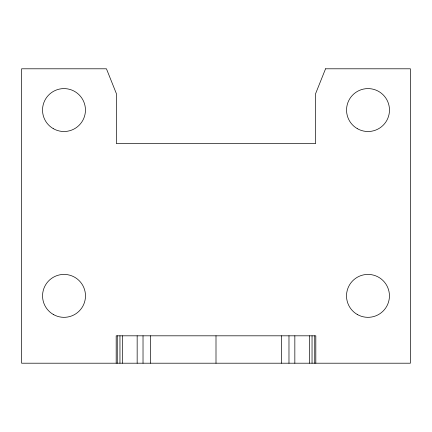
<?xml version="1.0" encoding="UTF-8"?>
<svg xmlns="http://www.w3.org/2000/svg" width="432" height="432" viewBox="0 0 432 432"><rect width="100%" height="100%" fill="white"/><g stroke="black" fill="none" stroke-linecap="round" stroke-linejoin="round"><path stroke-width="0.65" d="M315.819 363.204L315.819 335.815L116.181 335.815L116.181 363.204M314.739 335.815L314.739 363.204M312.044 335.815L312.044 363.204M309.469 335.815L309.469 363.204M294.84 335.815L294.84 363.204M288.976 335.815L288.976 363.204M281.615 335.815L281.615 363.204M216 335.815L216 363.204M150.385 335.815L150.385 363.204M143.024 335.815L143.024 363.204M137.16 335.815L137.16 363.204M122.531 335.815L122.531 363.204M119.956 335.815L119.956 363.204M117.261 335.815L117.261 363.204M325.555 68.796L315.571 93.755L315.571 143.662L116.429 143.662L116.429 93.755L106.445 68.796L21.6 68.796L21.6 363.204L410.4 363.204L410.4 68.796L325.555 68.796M53.293 314.458A21.46 21.46 0 0 0 85.487 295.871A21.46 21.46 0 0 0 53.293 277.285A21.46 21.46 0 0 0 53.293 314.458M357.28 128.639A21.46 21.46 0 0 0 389.475 110.052A21.46 21.46 0 0 0 357.28 91.471A21.46 21.46 0 0 0 357.28 128.639M53.26 128.639A21.46 21.46 0 0 0 85.45 110.052A21.46 21.46 0 0 0 53.26 91.471A21.46 21.46 0 0 0 53.26 128.639M357.248 314.458A21.46 21.46 0 0 0 389.437 295.871A21.46 21.46 0 0 0 357.248 277.285A21.46 21.46 0 0 0 357.248 314.458"/></g></svg>
